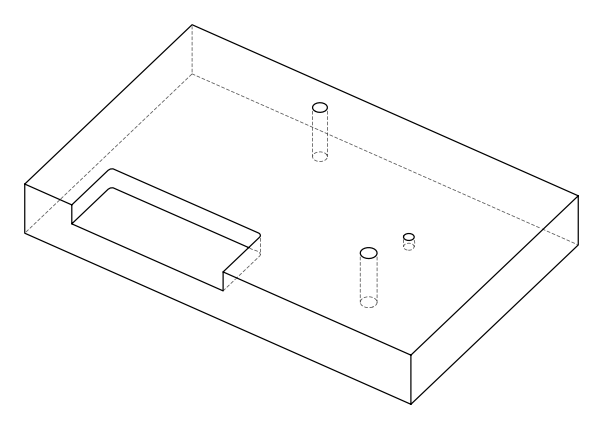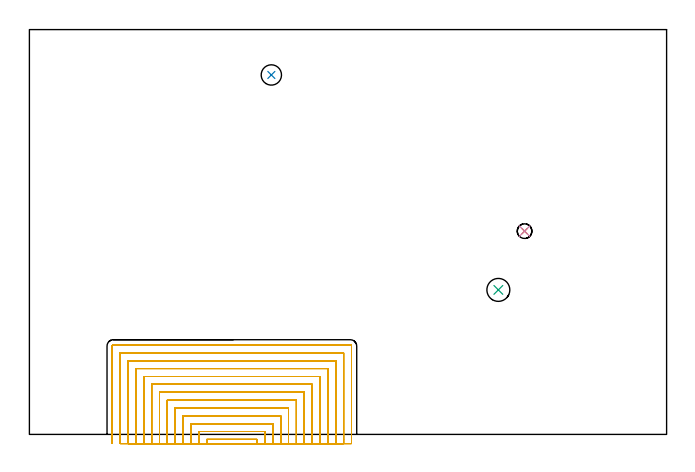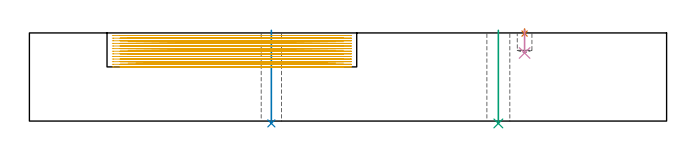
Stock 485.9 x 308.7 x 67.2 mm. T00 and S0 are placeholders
(PLAN: 5 operations, 4 tool changes, 135.5 min)
(1 SPOT_DRILL | STEP1POCKET | NXT0321_9005460120000 | 0.03 min | 1 mm3)
(2 INDEXABLE_INSERT_DRILL_THROUGH_HOLE_FROM_SOLID | STEP1HOLE | NXT0302_002 | 0.29 min | 12643 mm3)
(3 INDEXABLE_INSERT_DRILL_THROUGH_HOLE_FROM_SOLID_1 | STEP1HOLE_1 | NXT0302_006 | 0.29 min | 16127 mm3)
(4 DRILL_BLIND_HOLE_INTO_CENTER | STEP1POCKET | NXT0301_083 | 0.07 min | 1364 mm3)
(5 MILL_SLOT | SLOT_PARTIAL_RECTANGULAR | NXT0201_009 | Follow Part, ap 2, ae 75% | 134.85 min | 355841 mm3)
(TOOL NXT0321_9005460120000 | NC Spot Drill, 142deg, 12mm, Carbide, Uncoated | D12 PA142 FL30 Z2)
(TOOL NXT0302_002 | Index. Insert Drill 15.5mm [880-D1550L20-05] | D15.5 PA176 FL78 Z2)
(TOOL NXT0302_006 | Index. Insert Drill 17.5mm [880-D1750L25-05] | D17.5 PA176 FL88 Z2)
(TOOL NXT0301_083 | Carbide Drill 11.2mm [860.1-1120-056A1-MM 2214] | D11.2 PA140 FL72 Z2)
(TOOL NXT0201_009 | ENDMILL 8mm [2P460-0800-NA 1630] | D8 FL26 Z6)
(OP 1 SPOT_DRILL)
G17 G21 G94 G90
T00 M6
G54
G17 G0 G90 X377.6 Y155. S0 M3
G43 Z77.2 H0
G94 G81 G98 Z66.718 F250. R70.2
G80
M5
M2
(OP 2 INDEXABLE_INSERT_DRILL_THROUGH_HOLE_FROM_SOLID)
G17 G21 G94 G90
T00 M6
G54
G17 G0 G90 X184.5 Y274.1 S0 M3
G43 Z77.2 H1
G94 G81 G98 Z-1.771 F250. R69.2
G80
M5
M2
(OP 3 INDEXABLE_INSERT_DRILL_THROUGH_HOLE_FROM_SOLID_1)
G17 G21 G94 G90
T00 M6
G54
G17 G0 G90 X357.6 Y110.2 S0 M3
G43 Z77.2 H1
G94 G81 G98 Z-1.806 F250. R69.2
G80
M5
M2
(OP 4 DRILL_BLIND_HOLE_INTO_CENTER)
G17 G21 G94 G90
T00 M6
G54
G17 G0 G90 X377.6 Y155. S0 M3
G43 Z77.2 H1
G94 G81 G98 Z51.9 F250. R69.2
G80
M5
M2
(OP 5 MILL_SLOT)
G17 G21 G94 G90
T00 M6
G54
G17 G0 G90 X173.6 Y-7. S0 M3
G43 Z77.2 H1
Z65.208
G94 G1 Y-4. F250.
G2 X173.6 Y-3.8 R72. F500.
G1 X135.2
G2 X135.2 Y-4. R72.
G1 Y-7. F250.
X179.6
Y-4.
Y2.2 F500.
X129.2
Y-4.
Y-7. F250.
X185.6
Y-4.
Y8.2 F500.
X123.2
Y-4.
Y-7. F250.
X191.6
Y-4.
Y14.2 F500.
X117.2
Y-4.
Y-7. F250.
X197.6
Y-4.
Y20.2 F500.
X111.2
Y-4.
Y-7. F250.
X203.6
Y-4.
Y26.2 F500.
X105.2
Y-4.
Y-7. F250.
X209.6
Y-4.
Y32.2 F500.
X99.2
Y-4.
Y-7. F250.
X215.6
Y-4.
Y38.2 F500.
X93.2
Y-4.
Y-7. F250.
X221.6
Y-4.
Y44.2 F500.
X87.2
Y-4.
Y-7. F250.
X227.6
Y-4.
Y50.2 F500.
X81.2
Y-4.
Y-7. F250.
X233.6
Y-4.
Y56.2 F500.
X75.2
Y-4.
Y-7. F250.
X239.6
Y-4.
Y62.2 F500.
X69.2
Y-4.
Y-7. F250.
X245.6
Y-4.
Y67.4 F500.
G3 X244.8 Y68.2 R0.8
G1 X64.
G3 X63.2 Y67.4 R0.8
G1 Y-4.
Y-7. F250.
G0 X173.6 Z63.215
G1 Y-4.
G2 X173.6 Y-3.8 R72. F500.
G1 X135.2
G2 X135.2 Y-4. R72.
G1 Y-7. F250.
X179.6
Y-4.
Y2.2 F500.
X129.2
Y-4.
Y-7. F250.
X185.6
Y-4.
Y8.2 F500.
X123.2
Y-4.
Y-7. F250.
X191.6
Y-4.
Y14.2 F500.
X117.2
Y-4.
Y-7. F250.
X197.6
Y-4.
Y20.2 F500.
X111.2
Y-4.
Y-7. F250.
X203.6
Y-4.
Y26.2 F500.
X105.2
Y-4.
Y-7. F250.
X209.6
Y-4.
Y32.2 F500.
X99.2
Y-4.
Y-7. F250.
X215.6
Y-4.
Y38.2 F500.
X93.2
Y-4.
Y-7. F250.
X221.6
Y-4.
Y44.2 F500.
X87.2
Y-4.
Y-7. F250.
X227.6
Y-4.
Y50.2 F500.
X81.2
Y-4.
Y-7. F250.
X233.6
Y-4.
Y56.2 F500.
X75.2
Y-4.
Y-7. F250.
X239.6
Y-4.
Y62.2 F500.
X69.2
Y-4.
Y-7. F250.
X245.6
Y-4.
Y67.4 F500.
G3 X244.8 Y68.2 R0.8
G1 X64.
G3 X63.2 Y67.4 R0.8
G1 Y-4.
Y-7. F250.
G0 X173.6 Z61.223
G1 Y-4.
G2 X173.6 Y-3.8 R72. F500.
G1 X135.2
G2 X135.2 Y-4. R72.
G1 Y-7. F250.
X179.6
Y-4.
Y2.2 F500.
X129.2
Y-4.
Y-7. F250.
X185.6
Y-4.
Y8.2 F500.
X123.2
Y-4.
Y-7. F250.
X191.6
Y-4.
Y14.2 F500.
X117.2
Y-4.
Y-7. F250.
X197.6
Y-4.
Y20.2 F500.
X111.2
Y-4.
Y-7. F250.
X203.6
Y-4.
Y26.2 F500.
X105.2
Y-4.
Y-7. F250.
X209.6
Y-4.
Y32.2 F500.
X99.2
Y-4.
Y-7. F250.
X215.6
Y-4.
Y38.2 F500.
X93.2
Y-4.
Y-7. F250.
X221.6
Y-4.
Y44.2 F500.
X87.2
Y-4.
Y-7. F250.
X227.6
Y-4.
Y50.2 F500.
X81.2
Y-4.
Y-7. F250.
X233.6
Y-4.
Y56.2 F500.
X75.2
Y-4.
Y-7. F250.
X239.6
Y-4.
Y62.2 F500.
X69.2
Y-4.
Y-7. F250.
X245.6
Y-4.
Y67.4 F500.
G3 X244.8 Y68.2 R0.8
G1 X64.
G3 X63.2 Y67.4 R0.8
G1 Y-4.
Y-7. F250.
G0 X173.6 Z59.231
G1 Y-4.
G2 X173.6 Y-3.8 R72. F500.
G1 X135.2
G2 X135.2 Y-4. R72.
G1 Y-7. F250.
X179.6
Y-4.
Y2.2 F500.
X129.2
Y-4.
Y-7. F250.
X185.6
Y-4.
Y8.2 F500.
X123.2
Y-4.
Y-7. F250.
X191.6
Y-4.
Y14.2 F500.
X117.2
Y-4.
Y-7. F250.
X197.6
Y-4.
Y20.2 F500.
X111.2
Y-4.
Y-7. F250.
X203.6
Y-4.
Y26.2 F500.
X105.2
Y-4.
Y-7. F250.
X209.6
Y-4.
Y32.2 F500.
X99.2
Y-4.
Y-7. F250.
X215.6
Y-4.
Y38.2 F500.
X93.2
Y-4.
Y-7. F250.
X221.6
Y-4.
Y44.2 F500.
X87.2
Y-4.
Y-7. F250.
X227.6
Y-4.
Y50.2 F500.
X81.2
Y-4.
Y-7. F250.
X233.6
Y-4.
Y56.2 F500.
X75.2
Y-4.
Y-7. F250.
X239.6
Y-4.
Y62.2 F500.
X69.2
Y-4.
Y-7. F250.
X245.6
Y-4.
Y67.4 F500.
G3 X244.8 Y68.2 R0.8
G1 X64.
G3 X63.2 Y67.4 R0.8
G1 Y-4.
Y-7. F250.
G0 X173.6 Z57.238
G1 Y-4.
G2 X173.6 Y-3.8 R72. F500.
G1 X135.2
G2 X135.2 Y-4. R72.
G1 Y-7. F250.
X179.6
Y-4.
Y2.2 F500.
X129.2
Y-4.
Y-7. F250.
X185.6
Y-4.
Y8.2 F500.
X123.2
Y-4.
Y-7. F250.
X191.6
Y-4.
Y14.2 F500.
X117.2
Y-4.
Y-7. F250.
X197.6
Y-4.
Y20.2 F500.
X111.2
Y-4.
Y-7. F250.
X203.6
Y-4.
Y26.2 F500.
X105.2
Y-4.
Y-7. F250.
X209.6
Y-4.
Y32.2 F500.
X99.2
Y-4.
Y-7. F250.
X215.6
Y-4.
Y38.2 F500.
X93.2
Y-4.
Y-7. F250.
X221.6
Y-4.
Y44.2 F500.
X87.2
Y-4.
Y-7. F250.
X227.6
Y-4.
Y50.2 F500.
X81.2
Y-4.
Y-7. F250.
X233.6
Y-4.
Y56.2 F500.
X75.2
Y-4.
Y-7. F250.
X239.6
Y-4.
Y62.2 F500.
X69.2
Y-4.
Y-7. F250.
X245.6
Y-4.
Y67.4 F500.
G3 X244.8 Y68.2 R0.8
G1 X64.
G3 X63.2 Y67.4 R0.8
G1 Y-4.
Y-7. F250.
G0 X173.6 Z55.246
G1 Y-4.
G2 X173.6 Y-3.8 R72. F500.
G1 X135.2
G2 X135.2 Y-4. R72.
G1 Y-7. F250.
X179.6
Y-4.
Y2.2 F500.
X129.2
Y-4.
Y-7. F250.
X185.6
Y-4.
Y8.2 F500.
X123.2
Y-4.
Y-7. F250.
X191.6
Y-4.
Y14.2 F500.
X117.2
Y-4.
Y-7. F250.
X197.6
Y-4.
Y20.2 F500.
X111.2
Y-4.
Y-7. F250.
X203.6
Y-4.
Y26.2 F500.
X105.2
Y-4.
Y-7. F250.
X209.6
Y-4.
Y32.2 F500.
X99.2
Y-4.
Y-7. F250.
X215.6
Y-4.
Y38.2 F500.
X93.2
Y-4.
Y-7. F250.
X221.6
Y-4.
Y44.2 F500.
X87.2
Y-4.
Y-7. F250.
X227.6
Y-4.
Y50.2 F500.
X81.2
Y-4.
Y-7. F250.
X233.6
Y-4.
Y56.2 F500.
X75.2
Y-4.
Y-7. F250.
X239.6
Y-4.
Y62.2 F500.
X69.2
Y-4.
Y-7. F250.
X245.6
Y-4.
Y67.4 F500.
G3 X244.8 Y68.2 R0.8
G1 X64.
G3 X63.2 Y67.4 R0.8
G1 Y-4.
Y-7. F250.
G0 X173.6 Z53.254
G1 Y-4.
G2 X173.6 Y-3.8 R72. F500.
G1 X135.2
G2 X135.2 Y-4. R72.
G1 Y-7. F250.
X179.6
Y-4.
Y2.2 F500.
X129.2
Y-4.
Y-7. F250.
X185.6
Y-4.
Y8.2 F500.
X123.2
Y-4.
Y-7. F250.
X191.6
Y-4.
Y14.2 F500.
X117.2
Y-4.
Y-7. F250.
X197.6
Y-4.
Y20.2 F500.
X111.2
Y-4.
Y-7. F250.
X203.6
Y-4.
Y26.2 F500.
X105.2
Y-4.
Y-7. F250.
X209.6
Y-4.
Y32.2 F500.
X99.2
Y-4.
Y-7. F250.
X215.6
Y-4.
Y38.2 F500.
X93.2
Y-4.
Y-7. F250.
X221.6
Y-4.
Y44.2 F500.
X87.2
Y-4.
Y-7. F250.
X227.6
Y-4.
Y50.2 F500.
X81.2
Y-4.
Y-7. F250.
X233.6
Y-4.
Y56.2 F500.
X75.2
Y-4.
Y-7. F250.
X239.6
Y-4.
Y62.2 F500.
X69.2
Y-4.
Y-7. F250.
X245.6
Y-4.
Y67.4 F500.
G3 X244.8 Y68.2 R0.8
G1 X64.
G3 X63.2 Y67.4 R0.8
G1 Y-4.
Y-7. F250.
G0 X173.6 Z51.261
G1 Y-4.
G2 X173.6 Y-3.8 R72. F500.
G1 X135.2
G2 X135.2 Y-4. R72.
G1 Y-7. F250.
X179.6
Y-4.
Y2.2 F500.
X129.2
Y-4.
Y-7. F250.
X185.6
Y-4.
Y8.2 F500.
X123.2
Y-4.
Y-7. F250.
X191.6
Y-4.
Y14.2 F500.
X117.2
Y-4.
Y-7. F250.
X197.6
Y-4.
Y20.2 F500.
X111.2
Y-4.
Y-7. F250.
X203.6
Y-4.
Y26.2 F500.
X105.2
Y-4.
Y-7. F250.
X209.6
Y-4.
Y32.2 F500.
X99.2
Y-4.
Y-7. F250.
X215.6
Y-4.
Y38.2 F500.
X93.2
Y-4.
Y-7. F250.
X221.6
Y-4.
Y44.2 F500.
X87.2
Y-4.
Y-7. F250.
X227.6
Y-4.
Y50.2 F500.
X81.2
Y-4.
Y-7. F250.
X233.6
Y-4.
Y56.2 F500.
X75.2
Y-4.
Y-7. F250.
X239.6
Y-4.
Y62.2 F500.
X69.2
Y-4.
Y-7. F250.
X245.6
Y-4.
Y67.4 F500.
G3 X244.8 Y68.2 R0.8
G1 X64.
G3 X63.2 Y67.4 R0.8
G1 Y-4.
Y-7. F250.
G0 X173.6 Z49.269
G1 Y-4.
G2 X173.6 Y-3.8 R72. F500.
G1 X135.2
G2 X135.2 Y-4. R72.
G1 Y-7. F250.
X179.6
Y-4.
Y2.2 F500.
X129.2
Y-4.
Y-7. F250.
X185.6
Y-4.
Y8.2 F500.
X123.2
Y-4.
Y-7. F250.
X191.6
Y-4.
Y14.2 F500.
X117.2
Y-4.
Y-7. F250.
X197.6
Y-4.
Y20.2 F500.
X111.2
Y-4.
Y-7. F250.
X203.6
Y-4.
Y26.2 F500.
X105.2
Y-4.
Y-7. F250.
X209.6
Y-4.
Y32.2 F500.
X99.2
Y-4.
Y-7. F250.
X215.6
Y-4.
Y38.2 F500.
X93.2
Y-4.
Y-7. F250.
X221.6
Y-4.
Y44.2 F500.
X87.2
Y-4.
Y-7. F250.
X227.6
Y-4.
Y50.2 F500.
X81.2
Y-4.
Y-7. F250.
X233.6
Y-4.
Y56.2 F500.
X75.2
Y-4.
Y-7. F250.
X239.6
Y-4.
Y62.2 F500.
X69.2
Y-4.
Y-7. F250.
X245.6
Y-4.
Y67.4 F500.
G3 X244.8 Y68.2 R0.8
G1 X64.
G3 X63.2 Y67.4 R0.8
G1 Y-4.
Y-7. F250.
G0 X173.6 Z47.277
G1 Y-4.
G2 X173.6 Y-3.8 R72. F500.
G1 X135.2
G2 X135.2 Y-4. R72.
G1 Y-7. F250.
X179.6
Y-4.
Y2.2 F500.
X129.2
Y-4.
Y-7. F250.
X185.6
Y-4.
Y8.2 F500.
X123.2
Y-4.
Y-7. F250.
X191.6
Y-4.
Y14.2 F500.
X117.2
Y-4.
Y-7. F250.
X197.6
Y-4.
Y20.2 F500.
X111.2
Y-4.
Y-7. F250.
X203.6
Y-4.
Y26.2 F500.
X105.2
Y-4.
Y-7. F250.
X209.6
Y-4.
Y32.2 F500.
X99.2
Y-4.
Y-7. F250.
X215.6
Y-4.
Y38.2 F500.
X93.2
Y-4.
Y-7. F250.
X221.6
Y-4.
Y44.2 F500.
X87.2
Y-4.
Y-7. F250.
X227.6
Y-4.
Y50.2 F500.
X81.2
Y-4.
Y-7. F250.
X233.6
Y-4.
Y56.2 F500.
X75.2
Y-4.
Y-7. F250.
X239.6
Y-4.
Y62.2 F500.
X69.2
Y-4.
Y-7. F250.
X245.6
Y-4.
Y67.4 F500.
G3 X244.8 Y68.2 R0.8
G1 X64.
G3 X63.2 Y67.4 R0.8
G1 Y-4.
Y-7. F250.
G0 X173.6 Z45.285
G1 Y-4.
G2 X173.6 Y-3.8 R72. F500.
G1 X135.2
G2 X135.2 Y-4. R72.
G1 Y-7. F250.
X179.6
Y-4.
Y2.2 F500.
X129.2
Y-4.
Y-7. F250.
X185.6
Y-4.
Y8.2 F500.
X123.2
Y-4.
Y-7. F250.
X191.6
Y-4.
Y14.2 F500.
X117.2
Y-4.
Y-7. F250.
X197.6
Y-4.
Y20.2 F500.
X111.2
Y-4.
Y-7. F250.
X203.6
Y-4.
Y26.2 F500.
X105.2
Y-4.
Y-7. F250.
X209.6
Y-4.
Y32.2 F500.
X99.2
Y-4.
Y-7. F250.
X215.6
Y-4.
Y38.2 F500.
X93.2
Y-4.
Y-7. F250.
X221.6
Y-4.
Y44.2 F500.
X87.2
Y-4.
Y-7. F250.
X227.6
Y-4.
Y50.2 F500.
X81.2
Y-4.
Y-7. F250.
X233.6
Y-4.
Y56.2 F500.
X75.2
Y-4.
Y-7. F250.
X239.6
Y-4.
Y62.2 F500.
X69.2
Y-4.
Y-7. F250.
X245.6
Y-4.
Y67.4 F500.
G3 X244.8 Y68.2 R0.8
G1 X64.
G3 X63.2 Y67.4 R0.8
G1 Y-4.
Y-7. F250.
G0 X173.6 Z43.292
G1 Y-4.
G2 X173.6 Y-3.8 R72. F500.
G1 X135.2
G2 X135.2 Y-4. R72.
G1 Y-7. F250.
X179.6
Y-4.
Y2.2 F500.
X129.2
Y-4.
Y-7. F250.
X185.6
Y-4.
Y8.2 F500.
X123.2
Y-4.
Y-7. F250.
X191.6
Y-4.
Y14.2 F500.
X117.2
Y-4.
Y-7. F250.
X197.6
Y-4.
Y20.2 F500.
X111.2
Y-4.
Y-7. F250.
X203.6
Y-4.
Y26.2 F500.
X105.2
Y-4.
Y-7. F250.
X209.6
Y-4.
Y32.2 F500.
X99.2
Y-4.
Y-7. F250.
X215.6
Y-4.
Y38.2 F500.
X93.2
Y-4.
Y-7. F250.
X221.6
Y-4.
Y44.2 F500.
X87.2
Y-4.
Y-7. F250.
X227.6
Y-4.
Y50.2 F500.
X81.2
Y-4.
Y-7. F250.
X233.6
Y-4.
Y56.2 F500.
X75.2
Y-4.
Y-7. F250.
X239.6
Y-4.
Y62.2 F500.
X69.2
Y-4.
Y-7. F250.
X245.6
Y-4.
Y67.4 F500.
G3 X244.8 Y68.2 R0.8
G1 X64.
G3 X63.2 Y67.4 R0.8
G1 Y-4.
Y-7. F250.
G0 X173.6 Z41.3
G1 Y-4.
G2 X173.6 Y-3.8 R72. F500.
G1 X135.2
G2 X135.2 Y-4. R72.
G1 Y-7. F250.
X179.6
Y-4.
Y2.2 F500.
X129.2
Y-4.
Y-7. F250.
X185.6
Y-4.
Y8.2 F500.
X123.2
Y-4.
Y-7. F250.
X191.6
Y-4.
Y14.2 F500.
X117.2
Y-4.
Y-7. F250.
X197.6
Y-4.
Y20.2 F500.
X111.2
Y-4.
Y-7. F250.
X203.6
Y-4.
Y26.2 F500.
X105.2
Y-4.
Y-7. F250.
X209.6
Y-4.
Y32.2 F500.
X99.2
Y-4.
Y-7. F250.
X215.6
Y-4.
Y38.2 F500.
X93.2
Y-4.
Y-7. F250.
X221.6
Y-4.
Y44.2 F500.
X87.2
Y-4.
Y-7. F250.
X227.6
Y-4.
Y50.2 F500.
X81.2
Y-4.
Y-7. F250.
X233.6
Y-4.
Y56.2 F500.
X75.2
Y-4.
Y-7. F250.
X239.6
Y-4.
Y62.2 F500.
X69.2
Y-4.
Y-7. F250.
X245.6
Y-4.
Y67.4 F500.
G3 X244.8 Y68.2 R0.8
G1 X64.
G3 X63.2 Y67.4 R0.8
G1 Y-4.
Y-7. F250.
G0 Z77.2
M5
M2
